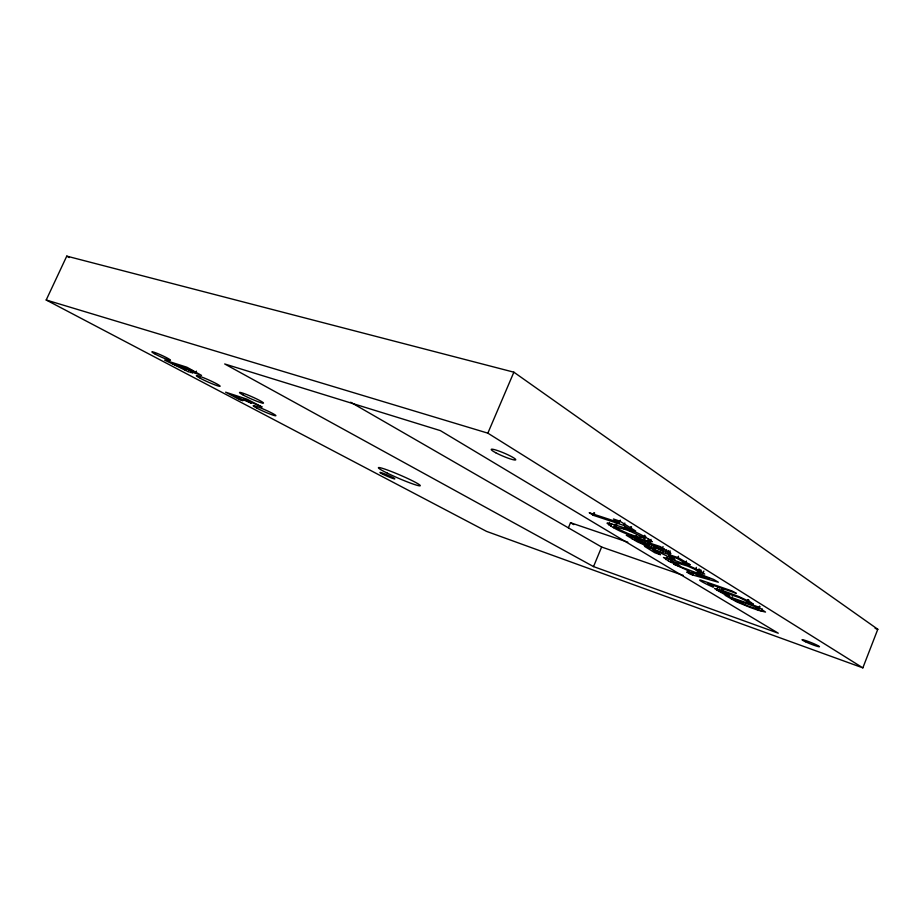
<?xml version="1.0" encoding="UTF-8"?>
<svg xmlns="http://www.w3.org/2000/svg" width="924" height="924" viewBox="0 0 924 924"><rect width="100%" height="100%" fill="white"/><g stroke="black" fill="none" stroke-linecap="round" stroke-linejoin="round"><path stroke-width="1.39" d="M671.274 561.099L687.56 566.077L695.426 569.588L698.371 572.152L704.712 574.093L700.496 571.067L687.745 565.199L671.055 559.147L663.478 557.484L670.454 562.092L679.972 565.869L671.274 561.099L672.406 558.246M862.843 667.867L877.8 629.279L513.871 372.187L66.759 256.133L46.2 300L486.544 531.381L862.843 667.867L487.849 433.16L46.2 300M758.546 608.604L755.786 606.849L732.998 598.856C740.182 603.049 752.286 608.5 758.546 608.604L759.528 606.144M758.338 610.325L765.522 612.069L757.749 606.745L725.155 595.322L736.555 601.813L750.369 607.518L758.338 610.325L759.309 607.888M758.951 609.031L759.932 606.571M761.214 611.238L762.184 608.801M731.496 599.237L732.466 596.812M746.869 602.101L746.014 600.773L739.743 597.759L721.829 591.683L729.51 596.096L724.393 594.317L714.495 588.507L722.083 590.367L738.033 596.223L749.826 601.628L753.406 604.238L746.869 602.101L747.863 599.607M747.227 602.275L748.221 599.78M747.874 602.54L748.879 600.046M716.539 590.355L717.532 587.883M718.456 591.452L719.449 588.981M720.501 592.503L721.494 590.043M722.037 592.169L723.03 589.685M692.48 574.936L718.341 582.212L713.686 579.452L673.642 564.079L685.943 569.577L692.804 573.758L686.751 572.025L690.263 574.185L692.48 574.936L693.52 572.372M695.426 569.588L696.338 567.359M697.909 571.783L698.983 569.126M697.978 571.956L699.052 569.299M698.371 572.152L699.445 569.496M699.064 572.441L700.138 569.785M700.092 572.811L701.166 570.154M702.783 573.746L703.857 571.078M677.546 558.535L668.78 555.555C690.032 568.71 649.722 546.373 653.291 550.3L660.498 554.735L654.85 552.748L644.536 546.338L678.158 557.657L690.205 564.76L684.869 563.016L677.546 558.535L678.47 556.248M682.397 564.148L683.298 561.919M685.527 563.282L686.451 561.03M655.59 548.775L655.486 547.955L670.87 553.418L660.279 546.592L626.276 535.239L637.41 541.868L647.216 546.176L655.59 548.775L656.525 546.488M660.394 550.184L661.341 547.886M662.081 548.914L650.554 544.444C651.501 545.761 666.089 552.229 662.081 548.914L663.028 546.592M663.039 551.235L663.986 548.937M665.696 552.182L666.631 549.884M667.775 552.852L668.71 550.542M666.042 559.69L667.116 557.068M669.322 553.28L670.258 550.97M668.202 560.926L669.265 558.304M669.565 557.519L670.477 555.266M670.2 557.784L671.124 555.532M670.454 562.092L672.048 558.165M616.135 524.266L615.061 526.853C622.684 531.889 637.26 537.86 643.751 537.618L644.721 535.25M644.063 538.334L645.033 535.966M644.328 540.17L652.252 541.776C639.512 531.97 623.019 526.992 607.542 522.961L607.01 523.18C617.659 531.774 631.577 535.597 644.328 540.17L645.772 536.659M643.693 544.767L644.617 542.492M647.655 541.152L648.625 538.808M635.989 536.925L635.054 539.223C635.92 540.702 653.037 548.209 647.689 544.167L648.636 541.857M650.08 541.753L651.05 539.397M649.179 545.183L650.126 542.885M649.329 545.553L650.265 543.254M650.935 547.516L651.859 545.241M653.892 548.429L654.816 546.153M619.265 522.614L613.455 518.988L619.854 521.171L635.712 531.046L629.833 529.094L623.839 525.444L593.635 515.419L589.212 512.728L619.265 522.614L620.27 520.177M623.839 525.444L624.843 523.019M615.061 526.853L624.104 529.059L625.086 526.692M629.833 529.094L630.826 526.692M624.104 529.059L629.267 530.861L630.249 528.482M630.584 529.406L631.577 526.992M632.189 538.981L633.125 536.694M635.666 537.26L636.624 534.938M634.707 540.436L636.116 537.029M608.639 524.774L609.609 522.43M593.531 566.597L224.694 363.964L440.39 430.63L778.274 633.206L593.531 566.597L601.616 547.02L350.635 402.229M610.752 526.126L611.723 523.793M613.49 527.708L614.934 524.208M615.881 526.657L616.862 524.301M592.896 515.072L593.889 512.681M593.635 515.419L594.629 513.039M568.387 527.823L570.512 522.718L627.8 542.169M487.849 433.16L513.871 372.187M188.092 371.598L192.85 372.892L190.748 371.413L201.536 375.398L186.902 367.232L164.634 360.106L188.092 371.598L189.154 369.265M190.69 372.522L191.753 370.189M195.391 373.492L196.454 371.148M185.25 370.455L186.313 368.122M635.054 539.223L647.689 544.167M875.109 628.366L877.8 629.279M601.616 547.02L683.356 575.433M629.267 530.861L643.751 537.618M66.759 256.133L69.265 257.553M570.512 522.718L573.804 524.636M185.955 369.542L172.915 363.813L179.395 365.892L185.955 369.542M736.035 593.196L707.98 583.552C726.183 593.82 693.092 578.262 700.923 580.168L732.085 590.979L736.035 593.196M194.294 371.979L182.802 366.99L188.808 368.919L194.294 371.979M251.42 403.211L233.599 395.749L242.908 400.669L239.501 399.549L225.629 392.18L247.055 399.18L262.116 407.034L243.578 399.041L251.42 403.211M709.586 578.62L697.331 575.086L692.168 571.933L709.586 578.62M495.691 452.714A13.329 1.629 23 0 0 515.592 459.944A13.329 1.629 23 0 0 499.133 451.131A13.329 1.629 23 0 0 495.691 452.714M805.416 641.73A9.402 0.739 21.8 0 0 819.38 646.765A9.402 0.739 21.8 0 0 807.403 641.152A9.402 0.739 21.8 0 0 805.416 641.73M387.364 473.157A22.742 1.767 23.3 0 0 420.201 485.781A22.742 1.767 23.3 0 0 390.552 471.194A22.742 1.767 23.3 0 0 387.364 473.157M155.29 354.158A10.256 0.878 24.3 0 0 170.42 360.325A10.256 0.878 24.3 0 0 157.819 353.649A10.256 0.878 24.3 0 0 155.29 354.158M383.067 474.358A8.247 0.624 23.3 0 0 394.848 478.898A8.247 0.624 23.3 0 0 383.957 473.585A8.247 0.624 23.3 0 0 383.067 474.358M200.358 378.332A13.075 1.097 24.1 0 0 219.935 386.336A13.075 1.097 24.1 0 0 204.331 378.066A13.075 1.097 24.1 0 0 200.358 378.332M256.733 408.073A12.382 1.005 23.8 0 0 275.56 415.777A12.382 1.005 23.8 0 0 261.33 408.235A12.382 1.005 23.8 0 0 256.733 408.073M243.255 395.079A13.132 1.132 23.9 0 0 263.155 403.211A13.132 1.132 23.9 0 0 247.932 395.056A13.132 1.132 23.9 0 0 243.255 395.079"/></g></svg>
